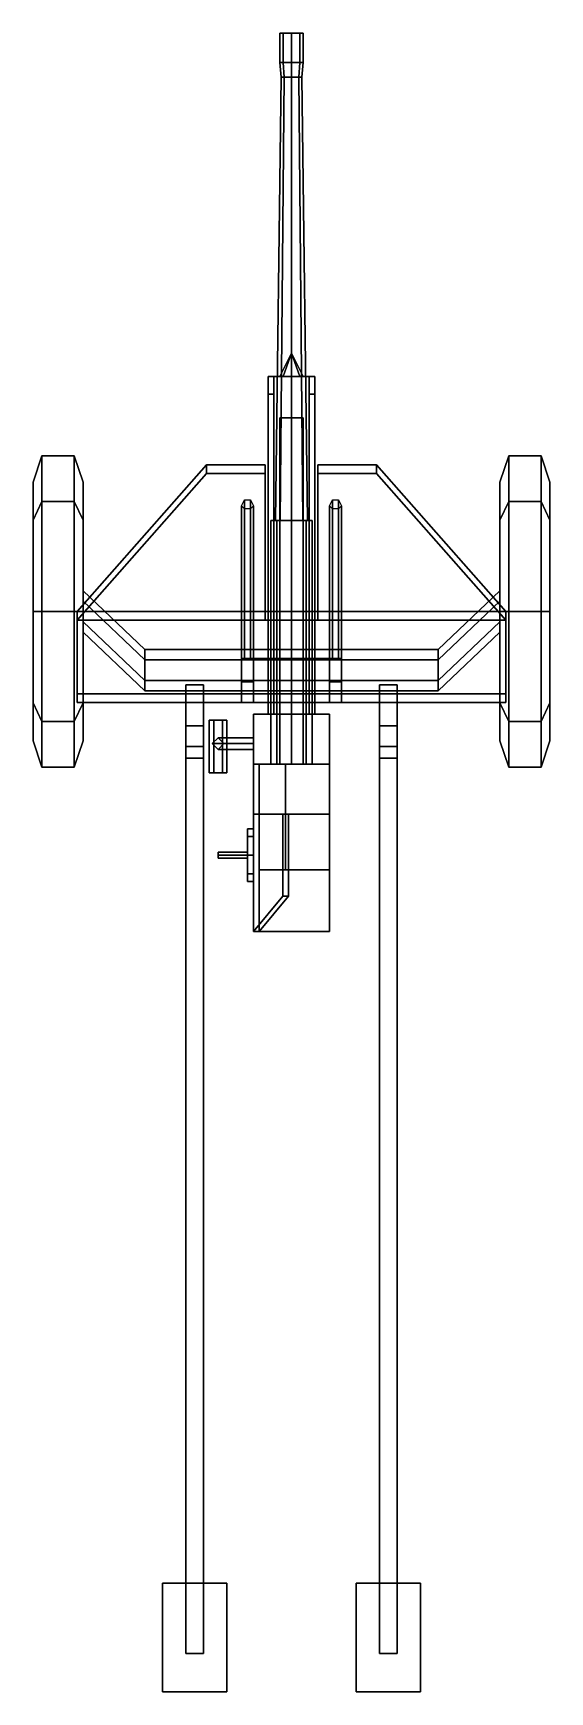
# Model space of a CAD drawing. Header units: millimetres. Extents: x -0.9 to 3, y -3.7 to 15.8.
# Drawn here: x -0.88 to 0.88, y -3.68 to 1.97 of the extents above.
import ezdxf

# ---------------------------------------------------------------- set-up
doc = ezdxf.new("R2010")
doc.units = ezdxf.units.MM
for name, color, linetype in [('barrel', 1, 'Continuous'), ('sleeve', 5, 'Continuous'), ('trail', 6, 'Continuous'), ('turret', 2, 'Continuous'), ('wheels', 2, 'Continuous')]:
    doc.layers.add(name, color=color, linetype=linetype)

msp = doc.modelspace()

# ---------------------------------------------------------------- linework, layer by layer
for points in [[(-0.5, -0.165, 0.6506), (-0.5, -0.13, 0.59), (-0.71, 0.07, 0.53), (-0.71, 0.035, 0.5906)], [(-0.5, -0.13, 0.59), (-0.5, -0.165, 0.5294), (-0.71, 0.035, 0.4694), (-0.71, 0.07, 0.53)], [(0.71, 0.035, 0.5906), (0.71, 0.07, 0.53), (0.5, -0.13, 0.59), (0.5, -0.165, 0.6506)], [(0.71, 0.07, 0.53), (0.71, 0.035, 0.4694), (0.5, -0.165, 0.5294), (0.5, -0.13, 0.59)], [(-0.5, -0.235, 0.6506), (-0.5, -0.165, 0.6506), (-0.71, 0.035, 0.5906), (-0.71, -0.035, 0.5906)], [(-0.5, -0.165, 0.5294), (-0.5, -0.235, 0.5294), (-0.71, -0.035, 0.4694), (-0.71, 0.035, 0.4694)], [(0.71, -0.035, 0.5906), (0.71, 0.035, 0.5906), (0.5, -0.165, 0.6506), (0.5, -0.235, 0.6506)], [(0.71, 0.035, 0.4694), (0.71, -0.035, 0.4694), (0.5, -0.235, 0.5294), (0.5, -0.165, 0.5294)], [(-0.5, -0.27, 0.59), (-0.5, -0.235, 0.6506), (-0.71, -0.035, 0.5906), (-0.71, -0.07, 0.53)], [(-0.5, -0.235, 0.5294), (-0.5, -0.27, 0.59), (-0.71, -0.07, 0.53), (-0.71, -0.035, 0.4694)], [(0.71, -0.07, 0.53), (0.71, -0.035, 0.5906), (0.5, -0.235, 0.6506), (0.5, -0.27, 0.59)], [(0.71, -0.035, 0.4694), (0.71, -0.07, 0.53), (0.5, -0.27, 0.59), (0.5, -0.235, 0.5294)], [(0.5, -0.165, 0.6506), (0.5, -0.13, 0.59), (-0.5, -0.13, 0.59), (-0.5, -0.165, 0.6506)], [(0.5, -0.13, 0.59), (0.5, -0.165, 0.5294), (-0.5, -0.165, 0.5294), (-0.5, -0.13, 0.59)], [(0.5, -0.235, 0.6506), (0.5, -0.165, 0.6506), (-0.5, -0.165, 0.6506), (-0.5, -0.235, 0.6506)], [(0.5, -0.165, 0.5294), (0.5, -0.235, 0.5294), (-0.5, -0.235, 0.5294), (-0.5, -0.165, 0.5294)], [(0.5, -0.27, 0.59), (0.5, -0.235, 0.6506), (-0.5, -0.235, 0.6506), (-0.5, -0.27, 0.59)], [(0.5, -0.235, 0.5294), (0.5, -0.27, 0.59), (-0.5, -0.27, 0.59), (-0.5, -0.235, 0.5294)], [(-0.3, -0.46, 0.62), (-0.3, -0.25, 0.62), (-0.36, -0.25, 0.62), (-0.36, -0.46, 0.62)], [(-0.36, -0.25, 0.62), (-0.36, -0.25, 0.57), (-0.36, -0.46, 0.57), (-0.36, -0.46, 0.62)], [(-0.36, -0.46, 0.57), (-0.36, -0.25, 0.57), (-0.3, -0.25, 0.57), (-0.3, -0.46, 0.57)], [(-0.3, -0.46, 0.57), (-0.3, -0.25, 0.57), (-0.3, -0.25, 0.62), (-0.3, -0.46, 0.62)], [(0.3, -0.25, 0.62), (0.3, -0.25, 0.57), (0.3, -0.46, 0.57), (0.3, -0.46, 0.62)], [(0.3, -0.46, 0.57), (0.3, -0.25, 0.57), (0.36, -0.25, 0.57), (0.36, -0.46, 0.57)], [(0.36, -0.46, 0.62), (0.36, -0.25, 0.62), (0.3, -0.25, 0.62), (0.3, -0.46, 0.62)], [(0.36, -0.46, 0.57), (0.36, -0.25, 0.57), (0.36, -0.25, 0.62), (0.36, -0.46, 0.62)], [(-0.36, -0.46, 0.62), (-0.36, -0.46, 0.57), (-0.3, -0.46, 0.57), (-0.3, -0.46, 0.62)], [(0.3, -0.46, 0.62), (0.3, -0.46, 0.57), (0.36, -0.46, 0.57), (0.36, -0.46, 0.62)]]:
    msp.add_3dface(points)
at = {"layer": 'barrel'}
for points in [[(-0.0283, 1.97, 1.0283), (-0.04, 1.97, 1), (-0.04, 1.87, 1), (-0.0283, 1.87, 1.0283)], [(-0.04, 1.97, 1), (-0.0283, 1.97, 0.9717), (-0.0283, 1.87, 0.9717), (-0.04, 1.87, 1)], [(0.0283, 1.97, 1.0283), (-0.04, 1.97, 1), (-0.0283, 1.97, 1.0283), (0, 1.97, 1.04)], [(0.04, 1.97, 1), (-0.0283, 1.97, 0.9717), (-0.04, 1.97, 1), (0.0283, 1.97, 1.0283)], [(0, 1.97, 1.04), (-0.0283, 1.97, 1.0283), (-0.0283, 1.87, 1.0283), (0, 1.87, 1.04)], [(-0.0283, 1.97, 0.9717), (0, 1.97, 0.96), (0, 1.87, 0.96), (-0.0283, 1.87, 0.9717)], [(0.0283, 1.97, 0.9717), (0, 1.97, 0.96), (-0.0283, 1.97, 0.9717), (0.04, 1.97, 1)], [(0.0283, 1.97, 1.0283), (0, 1.97, 1.04), (0, 1.87, 1.04), (0.0283, 1.87, 1.0283)], [(0, 1.97, 0.96), (0.0283, 1.97, 0.9717), (0.0283, 1.87, 0.9717), (0, 1.87, 0.96)], [(0.04, 1.97, 1), (0.0283, 1.97, 1.0283), (0.0283, 1.87, 1.0283), (0.04, 1.87, 1)], [(0.0283, 1.97, 0.9717), (0.04, 1.97, 1), (0.04, 1.87, 1), (0.0283, 1.87, 0.9717)], [(-0.0283, 1.87, 1.0283), (-0.04, 1.87, 1), (-0.035, 1.82, 1), (-0.0247, 1.82, 1.0247)], [(-0.04, 1.87, 1), (-0.0283, 1.87, 0.9717), (-0.0247, 1.82, 0.9753), (-0.035, 1.82, 1)], [(0, 1.87, 1.04), (-0.0283, 1.87, 1.0283), (-0.0247, 1.82, 1.0247), (0, 1.82, 1.035)], [(-0.0283, 1.87, 0.9717), (0, 1.87, 0.96), (0, 1.82, 0.965), (-0.0247, 1.82, 0.9753)], [(0.0283, 1.87, 1.0283), (0, 1.87, 1.04), (0, 1.82, 1.035), (0.0247, 1.82, 1.0247)], [(0, 1.87, 0.96), (0.0283, 1.87, 0.9717), (0.0247, 1.82, 0.9753), (0, 1.82, 0.965)], [(0.04, 1.87, 1), (0.0283, 1.87, 1.0283), (0.0247, 1.82, 1.0247), (0.035, 1.82, 1)], [(0.0283, 1.87, 0.9717), (0.04, 1.87, 1), (0.035, 1.82, 1), (0.0247, 1.82, 0.9753)], [(-0.0247, 1.82, 1.0247), (-0.035, 1.82, 1), (-0.055, 0.31, 1), (-0.0389, 0.31, 1.0389)], [(-0.035, 1.82, 1), (-0.0247, 1.82, 0.9753), (-0.0389, 0.31, 0.9611), (-0.055, 0.31, 1)], [(0, 1.82, 1.035), (-0.0247, 1.82, 1.0247), (-0.0389, 0.31, 1.0389), (0, 0.31, 1.055)], [(-0.0247, 1.82, 0.9753), (0, 1.82, 0.965), (0, 0.31, 0.945), (-0.0389, 0.31, 0.9611)], [(0.0247, 1.82, 1.0247), (0, 1.82, 1.035), (0, 0.31, 1.055), (0.0389, 0.31, 1.0389)], [(0, 1.82, 0.965), (0.0247, 1.82, 0.9753), (0.0389, 0.31, 0.9611), (0, 0.31, 0.945)], [(0.035, 1.82, 1), (0.0247, 1.82, 1.0247), (0.0389, 0.31, 1.0389), (0.055, 0.31, 1)], [(0.0247, 1.82, 0.9753), (0.035, 1.82, 1), (0.055, 0.31, 1), (0.0389, 0.31, 0.9611)], [(-0.0495, 0.31, 1.0495), (-0.07, 0.31, 1), (-0.07, -0.52, 1), (-0.0495, -0.52, 1.0495)], [(-0.07, 0.31, 1), (-0.0495, 0.31, 0.9505), (-0.0495, -0.52, 0.9505), (-0.07, -0.52, 1)], [(-0.0389, 0.31, 1.0389), (-0.055, 0.31, 1), (-0.07, 0.31, 1), (-0.0495, 0.31, 1.0495)], [(-0.055, 0.31, 1), (-0.0389, 0.31, 0.9611), (-0.0495, 0.31, 0.9505), (-0.07, 0.31, 1)], [(0, 0.31, 1.07), (-0.0495, 0.31, 1.0495), (-0.0495, -0.52, 1.0495), (0, -0.52, 1.07)], [(-0.0495, 0.31, 0.9505), (0, 0.31, 0.93), (0, -0.52, 0.93), (-0.0495, -0.52, 0.9505)], [(0, 0.31, 1.055), (-0.0389, 0.31, 1.0389), (-0.0495, 0.31, 1.0495), (0, 0.31, 1.07)], [(-0.0389, 0.31, 0.9611), (0, 0.31, 0.945), (0, 0.31, 0.93), (-0.0495, 0.31, 0.9505)], [(0.0495, 0.31, 1.0495), (0, 0.31, 1.07), (0, -0.52, 1.07), (0.0495, -0.52, 1.0495)], [(0, 0.31, 0.93), (0.0495, 0.31, 0.9505), (0.0495, -0.52, 0.9505), (0, -0.52, 0.93)], [(0, 0.31, 0.945), (0.0389, 0.31, 0.9611), (0.0495, 0.31, 0.9505), (0, 0.31, 0.93)], [(0.0389, 0.31, 1.0389), (0, 0.31, 1.055), (0, 0.31, 1.07), (0.0495, 0.31, 1.0495)], [(0.0389, 0.31, 0.9611), (0.055, 0.31, 1), (0.07, 0.31, 1), (0.0495, 0.31, 0.9505)], [(0.055, 0.31, 1), (0.0389, 0.31, 1.0389), (0.0495, 0.31, 1.0495), (0.07, 0.31, 1)], [(0.07, 0.31, 1), (0.0495, 0.31, 1.0495), (0.0495, -0.52, 1.0495), (0.07, -0.52, 1)], [(0.0495, 0.31, 0.9505), (0.07, 0.31, 1), (0.07, -0.52, 1), (0.0495, -0.52, 0.9505)], [(-0.11, -0.52, 0.91), (-0.11, -0.88, 0.91), (-0.11, -0.88, 1.06), (-0.11, -0.52, 1.06)], [(0.13, -0.52, 1.06), (0.13, -0.52, 0.91), (-0.11, -0.52, 0.91), (-0.11, -0.52, 1.06)], [(0.13, -0.52, 0.91), (0.13, -0.88, 0.91), (-0.11, -0.88, 0.91), (-0.11, -0.52, 0.91)], [(0.13, -0.52, 1.14), (0.13, -0.52, 1.06), (-0.11, -0.52, 1.06), (-0.02, -0.52, 1.14)], [(-0.11, -0.52, 1.06), (-0.11, -0.88, 1.06), (-0.02, -0.88, 1.14), (-0.02, -0.52, 1.14)], [(-0.02, -0.52, 1.14), (-0.02, -0.88, 1.14), (0.13, -0.88, 1.14), (0.13, -0.52, 1.14)], [(0.13, -0.88, 1.14), (0.13, -0.88, 0.91), (0.13, -0.52, 0.91), (0.13, -0.52, 1.14)], [(-0.11, -0.88, 1.06), (-0.11, -0.88, 0.91), (0.13, -0.88, 0.91), (0.13, -0.88, 1.06)], [(-0.02, -0.88, 1.14), (-0.11, -0.88, 1.06), (0.13, -0.88, 1.06), (0.13, -0.88, 1.14)]]:
    msp.add_3dface(points, dxfattribs=at)
at = {"layer": 'sleeve'}
for points in [[(-0.0283, 0.8, 0.8417), (-0.04, 0.8, 0.87), (0, 0.88, 0.87)], [(-0.04, 0.8, 0.87), (-0.0283, 0.8, 0.8983), (0, 0.88, 0.87)], [(0, 0.8, 0.83), (-0.0283, 0.8, 0.8417), (0, 0.88, 0.87)], [(-0.0283, 0.8, 0.8983), (0, 0.8, 0.91), (0, 0.88, 0.87)], [(0.04, 0.8, 0.87), (0.0283, 0.8, 0.8417), (0, 0.88, 0.87)], [(0.0283, 0.8, 0.8417), (0, 0.8, 0.83), (0, 0.88, 0.87)], [(0, 0.8, 0.91), (0.0283, 0.8, 0.8983), (0, 0.88, 0.87)], [(0.0283, 0.8, 0.8983), (0.04, 0.8, 0.87), (0, 0.88, 0.87)], [(-0.08, 0.8, 0.82), (-0.08, -0.35, 0.82), (-0.08, -0.35, 0.91), (-0.08, 0.8, 0.91)], [(0.08, 0.8, 0.91), (0.08, 0.8, 0.82), (-0.08, 0.8, 0.82), (-0.08, 0.8, 0.91)], [(0.08, 0.8, 0.82), (0.08, -0.35, 0.82), (-0.08, -0.35, 0.82), (-0.08, 0.8, 0.82)], [(-0.06, 0.74, 0.97), (-0.06, 0.8, 0.91), (-0.08, 0.8, 0.91), (-0.08, 0.74, 0.97)], [(-0.08, 0.8, 0.91), (-0.08, -0.35, 0.91), (-0.08, -0.35, 0.97), (-0.08, 0.74, 0.97)], [(-0.06, -0.35, 0.97), (-0.06, -0.35, 0.91), (-0.06, 0.8, 0.91), (-0.06, 0.74, 0.97)], [(0.06, -0.35, 0.91), (0.06, 0.8, 0.91), (-0.06, 0.8, 0.91), (-0.06, -0.35, 0.91)], [(0.06, 0.8, 0.91), (0.06, -0.35, 0.91), (0.06, -0.35, 0.97), (0.06, 0.74, 0.97)], [(0.08, 0.74, 0.97), (0.08, 0.8, 0.91), (0.06, 0.8, 0.91), (0.06, 0.74, 0.97)], [(0.08, -0.35, 0.91), (0.08, -0.35, 0.82), (0.08, 0.8, 0.82), (0.08, 0.8, 0.91)], [(0.08, -0.35, 0.97), (0.08, -0.35, 0.91), (0.08, 0.8, 0.91), (0.08, 0.74, 0.97)], [(-0.08, 0.74, 0.97), (-0.08, -0.35, 0.97), (-0.06, -0.35, 0.97), (-0.06, 0.74, 0.97)], [(0.06, 0.74, 0.97), (0.06, -0.35, 0.97), (0.08, -0.35, 0.97), (0.08, 0.74, 0.97)], [(0.04, 0.66, 0.77), (0.04, -0.52, 0.77), (-0.04, -0.52, 0.77), (-0.04, 0.66, 0.77)], [(0.04, 0.66, 0.82), (0.04, 0.66, 0.77), (-0.04, 0.66, 0.77), (-0.04, 0.66, 0.82)], [(-0.04, 0.66, 0.77), (-0.04, -0.52, 0.77), (-0.04, -0.52, 0.82), (-0.04, 0.66, 0.82)], [(0.04, -0.52, 0.82), (0.04, -0.52, 0.77), (0.04, 0.66, 0.77), (0.04, 0.66, 0.82)], [(-0.265, -0.37, 1.246), (-0.28, -0.37, 1.22), (-0.28, -0.55, 1.22), (-0.265, -0.55, 1.246)], [(-0.28, -0.37, 1.22), (-0.265, -0.37, 1.194), (-0.265, -0.55, 1.194), (-0.28, -0.55, 1.22)], [(-0.22, -0.37, 1.22), (-0.28, -0.37, 1.22), (-0.265, -0.37, 1.246), (-0.235, -0.37, 1.246)], [(-0.235, -0.37, 1.194), (-0.265, -0.37, 1.194), (-0.28, -0.37, 1.22), (-0.22, -0.37, 1.22)], [(-0.235, -0.37, 1.246), (-0.265, -0.37, 1.246), (-0.265, -0.55, 1.246), (-0.235, -0.55, 1.246)], [(-0.265, -0.37, 1.194), (-0.235, -0.37, 1.194), (-0.235, -0.55, 1.194), (-0.265, -0.55, 1.194)], [(-0.22, -0.37, 1.22), (-0.235, -0.37, 1.246), (-0.235, -0.55, 1.246), (-0.22, -0.55, 1.22)], [(-0.235, -0.37, 1.194), (-0.22, -0.37, 1.22), (-0.22, -0.55, 1.22), (-0.235, -0.55, 1.194)], [(-0.13, -0.35, 0.82), (-0.13, -0.52, 0.82), (-0.13, -0.52, 1.08), (-0.13, -0.35, 1.08)], [(0.13, -0.35, 1.08), (0.13, -0.35, 0.82), (-0.13, -0.35, 0.82), (-0.13, -0.35, 1.08)], [(0.13, -0.35, 0.82), (0.13, -0.52, 0.82), (-0.13, -0.52, 0.82), (-0.13, -0.35, 0.82)], [(-0.13, -0.35, 1.08), (-0.13, -0.52, 1.08), (0.13, -0.52, 1.08), (0.13, -0.35, 1.08)], [(0.13, -0.52, 1.08), (0.13, -0.52, 0.82), (0.13, -0.35, 0.82), (0.13, -0.35, 1.08)], [(-0.13, -0.43, 1), (-0.13, -0.45, 0.98), (-0.27, -0.45, 0.98), (-0.25, -0.43, 1)], [(-0.25, -0.43, 1), (-0.27, -0.45, 0.98), (-0.27, -0.45, 1.21), (-0.25, -0.43, 1.21)], [(-0.13, -0.45, 0.98), (-0.13, -0.47, 1), (-0.25, -0.47, 1), (-0.27, -0.45, 0.98)], [(-0.27, -0.45, 0.98), (-0.25, -0.47, 1), (-0.25, -0.47, 1.21), (-0.27, -0.45, 1.21)], [(-0.13, -0.45, 1.02), (-0.13, -0.43, 1), (-0.25, -0.43, 1), (-0.23, -0.45, 1.02)], [(-0.23, -0.45, 1.02), (-0.25, -0.43, 1), (-0.25, -0.43, 1.21), (-0.23, -0.45, 1.21)], [(-0.13, -0.47, 1), (-0.13, -0.45, 1.02), (-0.23, -0.45, 1.02), (-0.25, -0.47, 1)], [(-0.25, -0.47, 1), (-0.23, -0.45, 1.02), (-0.23, -0.45, 1.21), (-0.25, -0.47, 1.21)], [(-0.235, -0.55, 1.246), (-0.265, -0.55, 1.246), (-0.28, -0.55, 1.22), (-0.22, -0.55, 1.22)], [(-0.22, -0.55, 1.22), (-0.28, -0.55, 1.22), (-0.265, -0.55, 1.194), (-0.235, -0.55, 1.194)], [(-0.13, -0.52, 0.8), (-0.13, -0.69, 0.8), (-0.13, -0.69, 0.91), (-0.13, -0.52, 0.91)], [(0.13, -0.52, 0.8), (0.13, -0.69, 0.8), (-0.13, -0.69, 0.8), (-0.13, -0.52, 0.8)], [(-0.13, -0.52, 0.91), (-0.13, -0.69, 0.91), (0.13, -0.69, 0.91), (0.13, -0.52, 0.91)], [(-0.13, -0.52, 1.08), (-0.13, -0.52, 0.91), (0.13, -0.52, 0.91), (0.13, -0.52, 1.08)], [(-0.04, -0.52, 0.82), (-0.04, -0.52, 0.77), (0.04, -0.52, 0.77), (0.04, -0.52, 0.82)], [(0.13, -0.69, 0.91), (0.13, -0.69, 0.8), (0.13, -0.52, 0.8), (0.13, -0.52, 0.91)], [(0.13, -0.69, 0.8), (0.13, -1.09, 0.8), (-0.13, -1.09, 0.8), (-0.13, -0.69, 0.8)], [(-0.13, -0.69, 0.8), (-0.13, -1.09, 0.8), (-0.13, -1.09, 1.06), (-0.13, -0.69, 1.06)], [(-0.13, -0.69, 1.06), (-0.11, -0.69, 1.06), (-0.11, -0.69, 0.91), (-0.13, -0.69, 0.91)], [(-0.13, -0.69, 1.06), (-0.13, -1.09, 1.06), (-0.03, -0.97, 1.15), (-0.03, -0.69, 1.15)], [(-0.03, -0.69, 1.15), (-0.01, -0.69, 1.15), (-0.11, -0.69, 1.06), (-0.13, -0.69, 1.06)], [(-0.11, -0.69, 0.91), (-0.11, -0.69, 0.86), (0.13, -0.69, 0.86), (0.13, -0.69, 0.91)], [(-0.11, -0.69, 0.86), (-0.11, -1.09, 0.86), (0.13, -1.09, 0.86), (0.13, -0.69, 0.86)], [(-0.11, -0.69, 1.06), (-0.11, -1.09, 1.06), (-0.11, -1.09, 0.86), (-0.11, -0.69, 0.86)], [(-0.01, -0.69, 1.15), (-0.01, -0.97, 1.15), (-0.11, -1.09, 1.06), (-0.11, -0.69, 1.06)], [(-0.03, -0.97, 1.15), (-0.01, -0.97, 1.15), (-0.01, -0.69, 1.15), (-0.03, -0.69, 1.15)], [(0.13, -1.09, 0.86), (0.13, -1.09, 0.8), (0.13, -0.69, 0.8), (0.13, -0.69, 0.86)], [(-0.13, -0.7664, 0.9536), (-0.13, -0.74, 0.89), (-0.15, -0.74, 0.89), (-0.15, -0.7664, 0.9536)], [(-0.13, -0.74, 0.89), (-0.13, -0.7664, 0.8264), (-0.15, -0.7664, 0.8264), (-0.15, -0.74, 0.89)], [(-0.15, -0.92, 0.89), (-0.15, -0.7664, 0.9536), (-0.15, -0.74, 0.89), (-0.15, -0.8936, 0.8264)], [(-0.15, -0.8936, 0.8264), (-0.15, -0.74, 0.89), (-0.15, -0.7664, 0.8264), (-0.15, -0.83, 0.8)], [(-0.13, -0.83, 0.98), (-0.13, -0.7664, 0.9536), (-0.15, -0.7664, 0.9536), (-0.15, -0.83, 0.98)], [(-0.13, -0.7664, 0.8264), (-0.13, -0.83, 0.8), (-0.15, -0.83, 0.8), (-0.15, -0.7664, 0.8264)], [(-0.15, -0.8936, 0.9536), (-0.15, -0.83, 0.98), (-0.15, -0.7664, 0.9536), (-0.15, -0.92, 0.89)], [(-0.15, -0.83, 0.97), (-0.15, -0.82, 0.96), (-0.25, -0.82, 0.96), (-0.25, -0.83, 0.97)], [(-0.15, -0.82, 0.96), (-0.15, -0.83, 0.95), (-0.25, -0.83, 0.95), (-0.25, -0.82, 0.96)], [(-0.25, -0.84, 0.96), (-0.25, -0.83, 0.97), (-0.25, -0.82, 0.96), (-0.25, -0.83, 0.95)], [(-0.15, -0.84, 0.96), (-0.15, -0.83, 0.97), (-0.25, -0.83, 0.97), (-0.25, -0.84, 0.96)], [(-0.15, -0.83, 0.95), (-0.15, -0.84, 0.96), (-0.25, -0.84, 0.96), (-0.25, -0.83, 0.95)], [(-0.13, -0.8936, 0.9536), (-0.13, -0.83, 0.98), (-0.15, -0.83, 0.98), (-0.15, -0.8936, 0.9536)], [(-0.13, -0.83, 0.8), (-0.13, -0.8936, 0.8264), (-0.15, -0.8936, 0.8264), (-0.15, -0.83, 0.8)], [(-0.13, -0.92, 0.89), (-0.13, -0.8936, 0.9536), (-0.15, -0.8936, 0.9536), (-0.15, -0.92, 0.89)], [(-0.13, -0.8936, 0.8264), (-0.13, -0.92, 0.89), (-0.15, -0.92, 0.89), (-0.15, -0.8936, 0.8264)], [(-0.13, -1.09, 1.06), (-0.11, -1.09, 1.06), (-0.01, -0.97, 1.15), (-0.03, -0.97, 1.15)], [(-0.13, -1.09, 0.86), (-0.13, -1.09, 0.8), (0.13, -1.09, 0.8), (0.13, -1.09, 0.86)], [(-0.13, -1.09, 0.86), (-0.11, -1.09, 0.86), (-0.11, -1.09, 1.06), (-0.13, -1.09, 1.06)]]:
    msp.add_3dface(points, dxfattribs=at)
at = {"layer": 'trail'}
for points in [[(-0.3, -0.39, 0.66), (-0.3, -0.39, 0.62), (-0.36, -0.39, 0.62), (-0.36, -0.39, 0.66)], [(-0.36, -0.39, 0.66), (-0.36, -0.39, 0.62), (-0.36, -0.5, 0.62), (-0.36, -0.5, 0.66)], [(-0.36, -0.5, 0.53), (-0.36, -0.39, 0.53), (-0.3, -0.39, 0.53), (-0.3, -0.5, 0.53)], [(-0.3, -0.39, 0.57), (-0.3, -0.39, 0.53), (-0.36, -0.39, 0.53), (-0.36, -0.39, 0.57)], [(-0.36, -0.39, 0.57), (-0.36, -0.39, 0.53), (-0.36, -0.5, 0.53), (-0.36, -0.5, 0.57)], [(-0.3, -0.5, 0.57), (-0.3, -0.39, 0.57), (-0.36, -0.39, 0.57), (-0.36, -0.5, 0.57)], [(-0.36, -0.5, 0.62), (-0.36, -0.39, 0.62), (-0.3, -0.39, 0.62), (-0.3, -0.5, 0.62)], [(-0.3, -0.5, 0.66), (-0.3, -0.39, 0.66), (-0.36, -0.39, 0.66), (-0.36, -0.5, 0.66)], [(-0.3, -0.5, 0.62), (-0.3, -0.39, 0.62), (-0.3, -0.39, 0.66), (-0.3, -0.5, 0.66)], [(-0.3, -0.5, 0.53), (-0.3, -0.39, 0.53), (-0.3, -0.39, 0.57), (-0.3, -0.5, 0.57)], [(0.36, -0.5, 0.66), (0.36, -0.39, 0.66), (0.3, -0.39, 0.66), (0.3, -0.5, 0.66)], [(0.36, -0.39, 0.66), (0.36, -0.39, 0.62), (0.3, -0.39, 0.62), (0.3, -0.39, 0.66)], [(0.3, -0.39, 0.66), (0.3, -0.39, 0.62), (0.3, -0.5, 0.62), (0.3, -0.5, 0.66)], [(0.3, -0.5, 0.62), (0.3, -0.39, 0.62), (0.36, -0.39, 0.62), (0.36, -0.5, 0.62)], [(0.3, -0.39, 0.57), (0.3, -0.39, 0.53), (0.3, -0.5, 0.53), (0.3, -0.5, 0.57)], [(0.36, -0.5, 0.57), (0.36, -0.39, 0.57), (0.3, -0.39, 0.57), (0.3, -0.5, 0.57)], [(0.3, -0.5, 0.53), (0.3, -0.39, 0.53), (0.36, -0.39, 0.53), (0.36, -0.5, 0.53)], [(0.36, -0.39, 0.57), (0.36, -0.39, 0.53), (0.3, -0.39, 0.53), (0.3, -0.39, 0.57)], [(0.36, -0.5, 0.62), (0.36, -0.39, 0.62), (0.36, -0.39, 0.66), (0.36, -0.5, 0.66)], [(0.36, -0.5, 0.53), (0.36, -0.39, 0.53), (0.36, -0.39, 0.57), (0.36, -0.5, 0.57)], [(-0.36, -0.5, 0.53), (-0.36, -3.55, 0.4), (-0.36, -3.55, 0.52), (-0.36, -0.5, 0.66)], [(-0.36, -0.5, 0.66), (-0.36, -3.55, 0.52), (-0.3, -3.55, 0.52), (-0.3, -0.5, 0.66)], [(-0.3, -0.5, 0.53), (-0.3, -3.55, 0.4), (-0.36, -3.55, 0.4), (-0.36, -0.5, 0.53)], [(-0.3, -0.5, 0.62), (-0.3, -0.5, 0.57), (-0.36, -0.5, 0.57), (-0.36, -0.5, 0.62)], [(-0.3, -3.55, 0.52), (-0.3, -3.55, 0.4), (-0.3, -0.5, 0.53), (-0.3, -0.5, 0.66)], [(0.3, -0.5, 0.53), (0.3, -3.55, 0.4), (0.3, -3.55, 0.52), (0.3, -0.5, 0.66)], [(0.36, -0.5, 0.62), (0.36, -0.5, 0.57), (0.3, -0.5, 0.57), (0.3, -0.5, 0.62)], [(0.36, -0.5, 0.53), (0.36, -3.55, 0.4), (0.3, -3.55, 0.4), (0.3, -0.5, 0.53)], [(0.3, -0.5, 0.66), (0.3, -3.55, 0.52), (0.36, -3.55, 0.52), (0.36, -0.5, 0.66)], [(0.36, -3.55, 0.52), (0.36, -3.55, 0.4), (0.36, -0.5, 0.53), (0.36, -0.5, 0.66)], [(-0.44, -3.31, 0.35), (-0.44, -3.68, 0.35), (-0.44, -3.68, 0.4), (-0.44, -3.31, 0.4)], [(-0.22, -3.31, 0.35), (-0.22, -3.68, 0.35), (-0.44, -3.68, 0.35), (-0.44, -3.31, 0.35)], [(-0.22, -3.31, 0.4), (-0.22, -3.31, 0.35), (-0.44, -3.31, 0.35), (-0.44, -3.31, 0.4)], [(-0.44, -3.31, 0.4), (-0.44, -3.68, 0.4), (-0.22, -3.68, 0.4), (-0.22, -3.31, 0.4)], [(-0.22, -3.68, 0.4), (-0.22, -3.68, 0.35), (-0.22, -3.31, 0.35), (-0.22, -3.31, 0.4)], [(0.22, -3.31, 0.35), (0.22, -3.68, 0.35), (0.22, -3.68, 0.4), (0.22, -3.31, 0.4)], [(0.44, -3.31, 0.4), (0.44, -3.31, 0.35), (0.22, -3.31, 0.35), (0.22, -3.31, 0.4)], [(0.44, -3.31, 0.35), (0.44, -3.68, 0.35), (0.22, -3.68, 0.35), (0.22, -3.31, 0.35)], [(0.22, -3.31, 0.4), (0.22, -3.68, 0.4), (0.44, -3.68, 0.4), (0.44, -3.31, 0.4)], [(0.44, -3.68, 0.4), (0.44, -3.68, 0.35), (0.44, -3.31, 0.35), (0.44, -3.31, 0.4)], [(-0.36, -3.55, 0.52), (-0.36, -3.55, 0.4), (-0.3, -3.55, 0.4), (-0.3, -3.55, 0.52)], [(0.3, -3.55, 0.52), (0.3, -3.55, 0.4), (0.36, -3.55, 0.4), (0.36, -3.55, 0.52)], [(-0.44, -3.68, 0.4), (-0.44, -3.68, 0.35), (-0.22, -3.68, 0.35), (-0.22, -3.68, 0.4)], [(0.22, -3.68, 0.4), (0.22, -3.68, 0.35), (0.44, -3.68, 0.35), (0.44, -3.68, 0.4)]]:
    msp.add_3dface(points, dxfattribs=at)
at = {"layer": 'turret'}
for points in [[(-0.09, 0, 1.17), (-0.09, 0.5, 0.54), (-0.29, 0.5, 0.54), (-0.73, 0, 1.17)], [(-0.29, 0.5, 0.54), (-0.29, 0.47, 0.54), (-0.73, -0.03, 1.17), (-0.73, 0, 1.17)], [(-0.73, -0.03, 1.17), (-0.29, 0.47, 0.54), (-0.09, 0.47, 0.54), (-0.09, -0.03, 1.17)], [(-0.09, 0.5, 0.54), (-0.09, 0.47, 0.54), (-0.29, 0.47, 0.54), (-0.29, 0.5, 0.54)], [(-0.09, -0.03, 1.17), (-0.09, 0.47, 0.54), (-0.09, 0.5, 0.54), (-0.09, 0, 1.17)], [(0.09, 0.5, 0.54), (0.09, 0.47, 0.54), (0.09, -0.03, 1.17), (0.09, 0, 1.17)], [(0.73, 0, 1.17), (0.29, 0.5, 0.54), (0.09, 0.5, 0.54), (0.09, 0, 1.17)], [(0.29, 0.5, 0.54), (0.29, 0.47, 0.54), (0.09, 0.47, 0.54), (0.09, 0.5, 0.54)], [(0.09, -0.03, 1.17), (0.09, 0.47, 0.54), (0.29, 0.47, 0.54), (0.73, -0.03, 1.17)], [(0.73, -0.03, 1.17), (0.29, 0.47, 0.54), (0.29, 0.5, 0.54), (0.73, 0, 1.17)], [(-0.17, 0.36, 0.68), (-0.16, 0.38, 0.6627), (-0.16, -0.16, 0.6627), (-0.17, -0.16, 0.68)], [(-0.16, 0.35, 0.6973), (-0.17, 0.36, 0.68), (-0.17, -0.16, 0.68), (-0.16, -0.16, 0.6973)], [(-0.16, 0.38, 0.6627), (-0.14, 0.38, 0.6627), (-0.14, -0.16, 0.6627), (-0.16, -0.16, 0.6627)], [(-0.14, 0.35, 0.6973), (-0.16, 0.35, 0.6973), (-0.16, -0.16, 0.6973), (-0.14, -0.16, 0.6973)], [(-0.14, 0.38, 0.6627), (-0.13, 0.36, 0.68), (-0.13, -0.16, 0.68), (-0.14, -0.16, 0.6627)], [(-0.13, 0.36, 0.68), (-0.14, 0.35, 0.6973), (-0.14, -0.16, 0.6973), (-0.13, -0.16, 0.68)], [(0.13, 0.36, 0.68), (0.14, 0.38, 0.6627), (0.14, -0.16, 0.6627), (0.13, -0.16, 0.68)], [(0.14, 0.35, 0.6973), (0.13, 0.36, 0.68), (0.13, -0.16, 0.68), (0.14, -0.16, 0.6973)], [(0.14, 0.38, 0.6627), (0.16, 0.38, 0.6627), (0.16, -0.16, 0.6627), (0.14, -0.16, 0.6627)], [(0.16, 0.35, 0.6973), (0.14, 0.35, 0.6973), (0.14, -0.16, 0.6973), (0.16, -0.16, 0.6973)], [(0.16, 0.38, 0.6627), (0.17, 0.36, 0.68), (0.17, -0.16, 0.68), (0.16, -0.16, 0.6627)], [(0.17, 0.36, 0.68), (0.16, 0.35, 0.6973), (0.16, -0.16, 0.6973), (0.17, -0.16, 0.68)], [(-0.73, 0, 1.17), (-0.73, -0.03, 1.17), (-0.73, -0.31, 1.51), (-0.73, -0.28, 1.51)], [(0.73, -0.28, 1.51), (0.73, 0, 1.17), (-0.73, 0, 1.17), (-0.73, -0.28, 1.51)], [(0.09, 0, 1.17), (0.09, -0.03, 1.17), (-0.09, -0.03, 1.17), (-0.09, 0, 1.17)], [(0.73, -0.31, 1.51), (0.73, -0.03, 1.17), (0.73, 0, 1.17), (0.73, -0.28, 1.51)], [(-0.73, -0.31, 1.51), (-0.73, -0.03, 1.17), (0.73, -0.03, 1.17), (0.73, -0.31, 1.51)], [(0.17, -0.16, 0.66), (-0.17, -0.16, 0.66), (-0.17, -0.16, 0.7), (0.17, -0.16, 0.7)], [(0.17, -0.31, 0.66), (-0.17, -0.31, 0.66), (-0.17, -0.16, 0.66), (0.17, -0.16, 0.66)], [(-0.17, -0.16, 0.66), (-0.17, -0.31, 0.66), (-0.17, -0.31, 0.7), (-0.17, -0.16, 0.7)], [(-0.17, -0.16, 0.7), (-0.17, -0.31, 0.7), (-0.17, -0.31, 0.91), (-0.17, -0.24, 0.91)], [(-0.13, -0.24, 0.91), (-0.13, -0.16, 0.7), (-0.17, -0.16, 0.7), (-0.17, -0.24, 0.91)], [(-0.13, -0.16, 0.7), (-0.13, -0.31, 0.7), (0.13, -0.31, 0.7), (0.13, -0.16, 0.7)], [(-0.13, -0.31, 0.91), (-0.13, -0.31, 0.7), (-0.13, -0.16, 0.7), (-0.13, -0.24, 0.91)], [(0.13, -0.16, 0.7), (0.13, -0.31, 0.7), (0.13, -0.31, 0.91), (0.13, -0.24, 0.91)], [(0.17, -0.24, 0.91), (0.17, -0.16, 0.7), (0.13, -0.16, 0.7), (0.13, -0.24, 0.91)], [(0.17, -0.31, 0.91), (0.17, -0.31, 0.7), (0.17, -0.16, 0.7), (0.17, -0.24, 0.91)], [(0.17, -0.16, 0.7), (0.17, -0.31, 0.7), (0.17, -0.31, 0.66), (0.17, -0.16, 0.66)], [(-0.73, -0.28, 1.51), (-0.73, -0.31, 1.51), (0.73, -0.31, 1.51), (0.73, -0.28, 1.51)], [(-0.17, -0.24, 0.91), (-0.17, -0.31, 0.91), (-0.13, -0.31, 0.91), (-0.13, -0.24, 0.91)], [(0.13, -0.24, 0.91), (0.13, -0.31, 0.91), (0.17, -0.31, 0.91), (0.17, -0.24, 0.91)], [(0.17, -0.31, 0.7), (-0.17, -0.31, 0.7), (-0.17, -0.31, 0.66), (0.17, -0.31, 0.66)], [(-0.17, -0.31, 0.91), (-0.17, -0.31, 0.7), (-0.13, -0.31, 0.7), (-0.13, -0.31, 0.91)], [(0.13, -0.31, 0.91), (0.13, -0.31, 0.7), (0.17, -0.31, 0.7), (0.17, -0.31, 0.91)]]:
    msp.add_3dface(points, dxfattribs=at)
at = {"layer": 'wheels'}
for points in [[(-0.85, 0.3748, 0.9048), (-0.85, 0.53, 0.53), (-0.88, 0.44, 0.53), (-0.88, 0.3111, 0.8411)], [(-0.85, 0.53, 0.53), (-0.85, 0.3748, 0.1552), (-0.88, 0.3111, 0.2189), (-0.88, 0.44, 0.53)], [(-0.74, 0.3748, 0.9048), (-0.74, 0.53, 0.53), (-0.85, 0.53, 0.53), (-0.85, 0.3748, 0.9048)], [(-0.74, 0.53, 0.53), (-0.74, 0.3748, 0.1552), (-0.85, 0.3748, 0.1552), (-0.85, 0.53, 0.53)], [(-0.74, 0.3748, 0.1552), (-0.74, 0.53, 0.53), (-0.71, 0.44, 0.53), (-0.71, 0.3111, 0.2189)], [(-0.74, 0.53, 0.53), (-0.74, 0.3748, 0.9048), (-0.71, 0.3111, 0.8411), (-0.71, 0.44, 0.53)], [(0.74, 0.53, 0.53), (0.74, 0.3748, 0.1552), (0.71, 0.3111, 0.2189), (0.71, 0.44, 0.53)], [(0.74, 0.3748, 0.9048), (0.74, 0.53, 0.53), (0.71, 0.44, 0.53), (0.71, 0.3111, 0.8411)], [(0.85, 0.53, 0.53), (0.85, 0.3748, 0.1552), (0.74, 0.3748, 0.1552), (0.74, 0.53, 0.53)], [(0.85, 0.3748, 0.9048), (0.85, 0.53, 0.53), (0.74, 0.53, 0.53), (0.74, 0.3748, 0.9048)], [(0.85, 0.3748, 0.1552), (0.85, 0.53, 0.53), (0.88, 0.44, 0.53), (0.88, 0.3111, 0.2189)], [(0.85, 0.53, 0.53), (0.85, 0.3748, 0.9048), (0.88, 0.3111, 0.8411), (0.88, 0.44, 0.53)], [(-0.88, 0, 0.97), (-0.88, 0.3111, 0.8411), (-0.88, 0.44, 0.53), (-0.88, -0.3111, 0.8411)], [(-0.88, -0.3111, 0.8411), (-0.88, 0.44, 0.53), (-0.88, 0.3111, 0.2189), (-0.88, -0.44, 0.53)], [(-0.71, 0.44, 0.53), (-0.71, -0.3111, 0.2189), (-0.71, 0, 0.09), (-0.71, 0.3111, 0.2189)], [(-0.71, 0.3111, 0.8411), (-0.71, -0.44, 0.53), (-0.71, -0.3111, 0.2189), (-0.71, 0.44, 0.53)], [(0.71, 0, 0.97), (0.71, 0.3111, 0.8411), (0.71, 0.44, 0.53), (0.71, -0.3111, 0.8411)], [(0.71, -0.3111, 0.8411), (0.71, 0.44, 0.53), (0.71, 0.3111, 0.2189), (0.71, -0.44, 0.53)], [(0.88, 0.3111, 0.8411), (0.88, -0.44, 0.53), (0.88, -0.3111, 0.2189), (0.88, 0.44, 0.53)], [(0.88, 0.44, 0.53), (0.88, -0.3111, 0.2189), (0.88, 0, 0.09), (0.88, 0.3111, 0.2189)], [(-0.85, 0, 1.06), (-0.85, 0.3748, 0.9048), (-0.88, 0.3111, 0.8411), (-0.88, 0, 0.97)], [(-0.85, 0.3748, 0.1552), (-0.85, 0), (-0.88, 0, 0.09), (-0.88, 0.3111, 0.2189)], [(-0.74, 0, 1.06), (-0.74, 0.3748, 0.9048), (-0.85, 0.3748, 0.9048), (-0.85, 0, 1.06)], [(-0.74, 0.3748, 0.1552), (-0.74, 0), (-0.85, 0), (-0.85, 0.3748, 0.1552)], [(-0.74, 0), (-0.74, 0.3748, 0.1552), (-0.71, 0.3111, 0.2189), (-0.71, 0, 0.09)], [(-0.74, 0.3748, 0.9048), (-0.74, 0, 1.06), (-0.71, 0, 0.97), (-0.71, 0.3111, 0.8411)], [(0.74, 0, 1.06), (0.74, 0.3748, 0.9048), (0.71, 0.3111, 0.8411), (0.71, 0, 0.97)], [(0.74, 0.3748, 0.1552), (0.74, 0), (0.71, 0, 0.09), (0.71, 0.3111, 0.2189)], [(0.85, 0, 1.06), (0.85, 0.3748, 0.9048), (0.74, 0.3748, 0.9048), (0.74, 0, 1.06)], [(0.85, 0.3748, 0.1552), (0.85, 0), (0.74, 0), (0.74, 0.3748, 0.1552)], [(0.85, 0.3748, 0.9048), (0.85, 0, 1.06), (0.88, 0, 0.97), (0.88, 0.3111, 0.8411)], [(0.85, 0), (0.85, 0.3748, 0.1552), (0.88, 0.3111, 0.2189), (0.88, 0, 0.09)], [(-0.88, -0.44, 0.53), (-0.88, 0.3111, 0.2189), (-0.88, 0, 0.09), (-0.88, -0.3111, 0.2189)], [(-0.71, 0, 0.97), (-0.71, -0.3111, 0.8411), (-0.71, -0.44, 0.53), (-0.71, 0.3111, 0.8411)], [(0.71, -0.44, 0.53), (0.71, 0.3111, 0.2189), (0.71, 0, 0.09), (0.71, -0.3111, 0.2189)], [(0.88, 0, 0.97), (0.88, -0.3111, 0.8411), (0.88, -0.44, 0.53), (0.88, 0.3111, 0.8411)], [(-0.85, -0.3748, 0.9048), (-0.85, 0, 1.06), (-0.88, 0, 0.97), (-0.88, -0.3111, 0.8411)], [(-0.85, 0), (-0.85, -0.3748, 0.1552), (-0.88, -0.3111, 0.2189), (-0.88, 0, 0.09)], [(-0.74, -0.3748, 0.9048), (-0.74, 0, 1.06), (-0.85, 0, 1.06), (-0.85, -0.3748, 0.9048)], [(-0.74, 0), (-0.74, -0.3748, 0.1552), (-0.85, -0.3748, 0.1552), (-0.85, 0)], [(-0.74, -0.3748, 0.1552), (-0.74, 0), (-0.71, 0, 0.09), (-0.71, -0.3111, 0.2189)], [(-0.74, 0, 1.06), (-0.74, -0.3748, 0.9048), (-0.71, -0.3111, 0.8411), (-0.71, 0, 0.97)], [(0.74, -0.3748, 0.9048), (0.74, 0, 1.06), (0.71, 0, 0.97), (0.71, -0.3111, 0.8411)], [(0.74, 0), (0.74, -0.3748, 0.1552), (0.71, -0.3111, 0.2189), (0.71, 0, 0.09)], [(0.85, -0.3748, 0.9048), (0.85, 0, 1.06), (0.74, 0, 1.06), (0.74, -0.3748, 0.9048)], [(0.85, 0), (0.85, -0.3748, 0.1552), (0.74, -0.3748, 0.1552), (0.74, 0)], [(0.85, 0, 1.06), (0.85, -0.3748, 0.9048), (0.88, -0.3111, 0.8411), (0.88, 0, 0.97)], [(0.85, -0.3748, 0.1552), (0.85, 0), (0.88, 0, 0.09), (0.88, -0.3111, 0.2189)], [(-0.85, -0.53, 0.53), (-0.85, -0.3748, 0.9048), (-0.88, -0.3111, 0.8411), (-0.88, -0.44, 0.53)], [(-0.85, -0.3748, 0.1552), (-0.85, -0.53, 0.53), (-0.88, -0.44, 0.53), (-0.88, -0.3111, 0.2189)], [(-0.74, -0.53, 0.53), (-0.74, -0.3748, 0.1552), (-0.71, -0.3111, 0.2189), (-0.71, -0.44, 0.53)], [(-0.74, -0.3748, 0.9048), (-0.74, -0.53, 0.53), (-0.71, -0.44, 0.53), (-0.71, -0.3111, 0.8411)], [(0.74, -0.3748, 0.1552), (0.74, -0.53, 0.53), (0.71, -0.44, 0.53), (0.71, -0.3111, 0.2189)], [(0.74, -0.53, 0.53), (0.74, -0.3748, 0.9048), (0.71, -0.3111, 0.8411), (0.71, -0.44, 0.53)], [(0.85, -0.53, 0.53), (0.85, -0.3748, 0.1552), (0.88, -0.3111, 0.2189), (0.88, -0.44, 0.53)], [(0.85, -0.3748, 0.9048), (0.85, -0.53, 0.53), (0.88, -0.44, 0.53), (0.88, -0.3111, 0.8411)], [(-0.74, -0.53, 0.53), (-0.74, -0.3748, 0.9048), (-0.85, -0.3748, 0.9048), (-0.85, -0.53, 0.53)], [(-0.74, -0.3748, 0.1552), (-0.74, -0.53, 0.53), (-0.85, -0.53, 0.53), (-0.85, -0.3748, 0.1552)], [(0.85, -0.3748, 0.1552), (0.85, -0.53, 0.53), (0.74, -0.53, 0.53), (0.74, -0.3748, 0.1552)], [(0.85, -0.53, 0.53), (0.85, -0.3748, 0.9048), (0.74, -0.3748, 0.9048), (0.74, -0.53, 0.53)]]:
    msp.add_3dface(points, dxfattribs=at)

doc.saveas('drawing.dxf')
